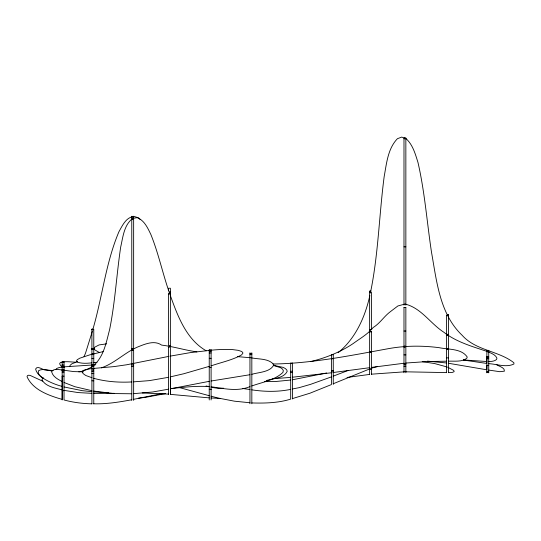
<?xml version="1.0" encoding="UTF-8"?>
<svg xmlns="http://www.w3.org/2000/svg" width="541" height="541" viewBox="0 0 541 541"><rect width="100%" height="100%" fill="white"/><g stroke="black" fill="none" stroke-linecap="round" stroke-linejoin="round"><path stroke-width="0.81" d="M170.374 376.61L170.469 394.375L209.252 397.878M370.375 293.08C378.375 254.689 379.092 215.318 384.178 176.528C386.585 163.517 387.782 148.68 397.432 138.685L401.726 137.089L406.095 138.685C412.857 144.853 415.312 153.982 417.963 162.408C424.78 191.96 426.971 222.324 431.508 252.262C436.675 281.036 439.671 313.963 462.095 335.237C475.789 350.751 498.721 350.724 513.882 362.761L513.943 364.005C506.302 367.806 496.821 364.079 488.712 363.653M92.328 331.335L85.519 353.158L84.004 356.675M92.754 329.746C102.337 297.34 105.671 263 118.932 231.731C122.394 225.583 126.242 216.779 134.384 216.495L138.76 217.969L140.322 219.66M369.861 295.481C365.141 316.992 355.532 338.517 338.166 352.685M69.62 366.676L70.208 365.189L71.98 363.748L77.654 361.618M55.77 369.625L56.602 368.509L59.097 367.582L63.263 366.899L95.804 364.776M91.916 390.69L74.834 386.7L64.027 382.48M91.916 391.677L82.198 390.663L64.027 386.957M91.916 403.735L91.821 403.816C82.455 403.633 73.049 402.409 64.027 399.968L64.034 361.922L62.168 361.922L62.168 399.934M131.788 399.691L131.693 399.772C119.216 402.098 106.449 404.168 93.755 403.775M209.252 381.331L170.374 388.83M209.252 386.612C196.647 385.713 183.913 387.214 171.328 388.533M290.686 377.408L273.077 378.727M331.41 372.783L292.532 377.212M369.638 374.413L347.004 377.456M403.999 363.248L371.484 367.4M403.999 371.856L371.484 374.183M446.609 372.593L405.845 371.823M62.181 381.513C58.13 379.545 53.004 376.82 51.699 372.052L52.112 370.815C54.999 368.387 59.233 369.76 62.594 370.024M62.181 386.369C56.203 384.922 50.212 382.399 44.802 379.295C42.259 377.375 36.984 374.785 38.404 370.849C42.36 368.076 47.608 370.49 51.922 370.964M91.916 362.835C87.115 363.383 81.914 363.735 77.255 362.105L76.423 361.009L77.255 359.697L79.75 358.216L89.664 354.896L103.148 351.609M91.916 377.706L85.721 375.481L83.091 373.574L82.232 371.924L83.091 370.565L85.721 369.523L90.915 368.685L113.975 366.602L126.614 364.783L168.278 356.485M91.916 393.341L78.208 392.583L64.027 390.365M131.788 381.939C119.121 382.649 106.022 381.709 93.755 378.315M131.788 393.774L113.752 393.564L93.755 391.048M168.528 377.314L149.316 380.634L133.634 381.851M168.528 389.182L152.569 392.009L133.634 393.665M168.528 394.098L142.249 392.955M209.252 366.358L183.805 373.743L170.374 376.867M209.252 386.741L206.08 385.943M209.252 395.714L179.281 387.539M249.969 374.717L211.098 381.02M249.969 386.632C237.479 391.846 223.879 388.533 211.098 386.754M249.969 389.527L242.848 388.512M249.969 402.761L234.402 401.172L217.895 398L211.098 396.188M290.686 380.032L275.328 381.547L264.61 381.628M290.686 389.378C277.986 392.042 264.603 391.785 251.815 389.845M331.41 376.894L310.514 384.367L299.099 387.674L292.532 388.959M369.638 367.697L333.256 372.512M369.638 368.948L333.256 383.738M446.609 361.192L427.924 361.516L405.845 363.038M446.609 362.984L427.437 361.124M486.866 361.53L463.461 359.934M92.998 365.993C103.777 357.209 106.198 342.399 109.593 329.685C115.152 302.392 116.565 274.503 120.697 247.007C122.969 237.141 123.963 224.86 132.802 218.388L137.225 217.651C144.467 220.512 147.74 228.025 150.878 234.544C158.675 253.763 162.787 274.206 169.732 293.722M43.402 377.875L42.556 378.409L41.982 379.775C45.654 386.788 55.304 387.965 62.181 389.919L62.181 376.191M92.369 366.494C88.237 369.077 83.733 371.336 78.824 371.87M348.215 370.423L333.256 376.137M101.41 367.846C114.861 363.2 124.964 352.387 137.962 346.862C145.272 344.002 154.327 339.991 161.637 345.104C173.546 346.551 184.988 350.21 196.89 351.873M377.692 366.433L371.484 368.218M310.568 361.618C325.628 357.973 340.336 352.177 353.226 343.515C360.056 338.456 367.812 334.237 373.148 327.528C379.971 323.376 383.982 316.404 390.413 311.643L397.906 305.949L405.026 304.035C421.114 307.89 430.325 323.471 443.654 332.113L443.782 332.201C456.739 342.264 472.8 346.625 488.09 351.765C491.255 353.347 495.482 354.585 496.922 358.169L496.597 359.447C494.494 361.314 491.343 361.516 488.712 361.537M326.669 372.972L292.532 379.755M266.192 380.688C272.826 378.132 283.721 378.72 287.203 371.329L286.744 369.936L285.418 368.604L283.22 367.4L273.753 365.391M165.539 393.598L145.624 397.331L138.334 398.203M162.131 393.584L133.634 399.312M169.867 356.188L190.385 352.61L212.194 350.115A146.077 146.077 0 0 1 232.292 349.56L238.243 350.338L241.82 351.522L242.977 353.03L241.651 354.835C232.224 360.211 221.357 362.274 211.193 365.838L211.098 365.757M96.981 362.362L93.755 362.626M106.685 343.846L99.064 344.921L94.756 347.166L94.215 348.478L94.756 349.831L99.199 352.455M223.487 388.181L217.874 388.33L211.098 387.282M114.232 393.334L93.755 393.395M272.968 364.012C312.346 363.444 351.021 355.437 389.601 348.451C405.946 345.598 422.663 345.543 439.096 347.674C448.327 349.662 461.446 348.336 467.235 357.033L466.755 358.345C461.608 362.172 454.433 360.908 448.455 361.192M83.361 371.85L73.792 371.599L63.317 370.145M403.985 138.719L405.851 138.719M131.774 216.481L133.647 216.272M131.774 217.895L133.647 217.895M131.774 219.463L133.647 219.382L133.634 349.29M403.985 246.831L405.851 246.831M370.876 291.004L369.625 291.004L369.638 352.117M369.625 291.741L370.876 291.741M169.144 292.052L170.388 292.052M369.625 292.512L371.498 292.431L371.498 329.611L369.625 329.611M170.388 293.804L168.522 293.804L168.522 345.381L170.388 345.381M168.522 293.885L170.388 293.885M403.985 307.559L405.851 307.559M447.224 315.018L448.469 315.018M448.469 315.275L446.596 315.275L446.596 334.696M446.596 315.349L448.469 315.349M93.147 329.07L91.902 329.07L91.902 403.911M91.902 329.395L93.147 329.469M91.902 329.692L93.769 329.611L93.769 354.071M91.902 329.733L93.769 329.733M403.985 331.031L405.851 331.031M369.625 331.701L371.498 331.701L371.484 351.954M369.625 331.782L371.498 331.782M446.596 334.304L448.469 334.304M448.469 335.406L446.596 335.406L446.609 348.864M446.596 335.481L448.469 335.481M403.985 346.125L405.851 346.125L405.851 307.477L403.985 307.477L403.985 372.749M168.522 347.166L170.388 347.085L170.388 394.477M403.985 347.153L405.851 347.079L405.851 372.749M131.774 348.404L133.647 348.404M91.902 348.56L93.769 348.56M446.596 348.56L448.469 348.56M91.902 348.722L93.769 348.722M446.596 349.161L448.469 349.161M91.902 349.459L93.769 349.459M91.902 349.608L93.769 349.608M131.774 350.467L133.647 350.548M486.859 350.832L488.726 350.832M486.859 350.913L488.726 350.913M209.239 351.501L211.112 351.501M369.625 351.549L371.498 351.549M486.859 351.528L488.726 351.528M488.726 351.609L486.859 351.609L486.859 350.284M488.726 351.893L486.859 351.812L486.859 372.823M369.625 352.374L371.498 352.374M209.239 352.962L211.112 352.962M249.956 353.341L251.829 353.341M91.902 353.915L93.769 353.915M91.902 354.429L93.769 354.429L93.769 365.432L91.902 365.351M91.902 354.511L93.769 354.511M249.956 354.619L251.829 354.619M331.396 354.612L333.263 354.612M331.396 354.693L333.263 354.693M403.985 354.889L405.851 354.889M486.859 356.566L488.726 356.566M486.859 357.378L488.726 357.378M446.596 357.858L448.469 357.858M209.239 358.304L211.112 358.304M91.902 358.392L93.769 358.392M331.396 358.44L333.263 358.44L333.263 354.375M331.396 358.703L333.263 358.784M486.859 358.69L488.726 358.69M62.168 362.051L64.034 362.003M290.679 363.227L292.546 363.194M403.985 363.491L405.851 363.491M403.985 364.729L405.851 364.729M91.902 364.884L93.769 364.884M131.774 364.884L133.647 364.884M62.168 365.087L64.034 365.087M486.859 365.344L488.726 365.344M91.902 366.095L93.769 366.095M91.902 366.169L93.769 366.169M131.774 366.331L133.647 366.331M403.985 366.318L405.851 366.318M62.168 366.872L64.034 366.872M62.168 366.954L64.034 366.954M62.168 367.021L64.034 367.102M209.239 367.555L211.112 367.555M369.625 368.326L371.498 368.326M91.902 368.543L93.769 368.549M91.902 368.624L93.769 368.624M369.625 369.557L371.498 369.557M62.168 370.017L64.034 370.017M91.902 370.044L93.769 370.044M62.168 370.091L64.034 370.098M62.168 370.206L64.034 370.287M331.396 370.578L333.263 370.578M62.168 370.849L64.034 370.849M290.679 371.254L292.546 371.254M91.902 371.403L93.769 371.403M486.859 371.451L488.726 371.451M403.985 371.62L405.851 371.62M331.396 371.863L333.263 371.863M62.168 372.113L64.034 372.113M486.859 372.357L488.726 372.357M290.679 372.621L292.546 372.621M62.168 376.164L64.034 376.164M91.902 380.817L93.769 380.817M62.168 390.71L64.034 390.71M220.512 398.419L211.098 397.993M108.565 392.834L93.755 391.894M44.971 369.902L53.086 370.565M237.526 356.634L250.578 357.757M422.271 361.679L434.579 363.538L447.285 367.041M75.781 362.206C70.715 362.017 65.414 361.023 60.45 362.477L59.638 363.653C59.841 364.992 63.054 368.867 62.181 365.107M251.396 357.831C258.645 359.434 268.87 358.237 273.881 364.749C270.304 372.316 258.835 372.147 251.815 374.325M463.421 360.056L486.778 363.437L486.866 356.593M273.448 365.445L280.644 367.718L282.612 369.185L283.342 370.774L282.882 372.465C274.537 380.323 262.202 382.162 251.815 385.976M42.651 381.162L30.1 375.393L28.402 375.244L27.388 375.704L27.05 376.712C32.92 390.088 49.258 395.667 62.181 399.407L62.181 390.737M447.982 367.353L453.771 370.443L454.149 371.647L452.377 372.424L448.455 372.553M44.382 369.888C42.002 369.158 37.031 365.5 35.598 369.003C36.416 373.155 39.993 376.042 43.111 378.572M496.307 364.512C498.674 366.311 505.03 367.495 504.395 371.18L499.81 371.694L488.712 370.078M206.128 350.751C186.165 339.268 177.664 315.883 170.253 295.298M292.532 398.568L309.925 393.226L331.41 384.577L331.396 354.375M448.455 363.268L486.778 369.794L486.866 365.364M251.815 402.937C264.752 403.336 278.196 402.998 290.686 399.123L290.679 363.106M488.726 350.284L488.726 372.823M448.469 314.571L448.455 348.898M448.469 372.702L448.469 349.08L446.596 349.08L446.596 372.702M405.851 305.144L405.851 138.638L403.985 138.638L403.985 305.144M371.498 374.453L371.498 352.292L369.625 352.292L369.625 374.453M333.263 358.703L333.263 384.401M292.546 363.106L292.546 398.988M251.829 352.84L251.829 403.762M249.956 352.84L249.956 403.762M211.112 349.614L211.112 399.955M209.239 349.614L209.239 399.955M170.374 346.375L170.388 288.238L168.522 288.238L168.522 290.125M168.522 347.085L168.522 394.477M133.647 217.022L133.647 218.206M133.647 350.467L133.647 400.401M131.774 216.272L131.774 400.401M93.769 365.588L93.769 403.911M405.851 138.083L403.985 138.083L405.851 138.165M211.112 350.176L209.239 350.176L211.112 350.257M93.769 373.439L91.902 373.439L93.755 373.466M211.112 389.331L209.239 389.331L211.098 389.351"/></g></svg>
